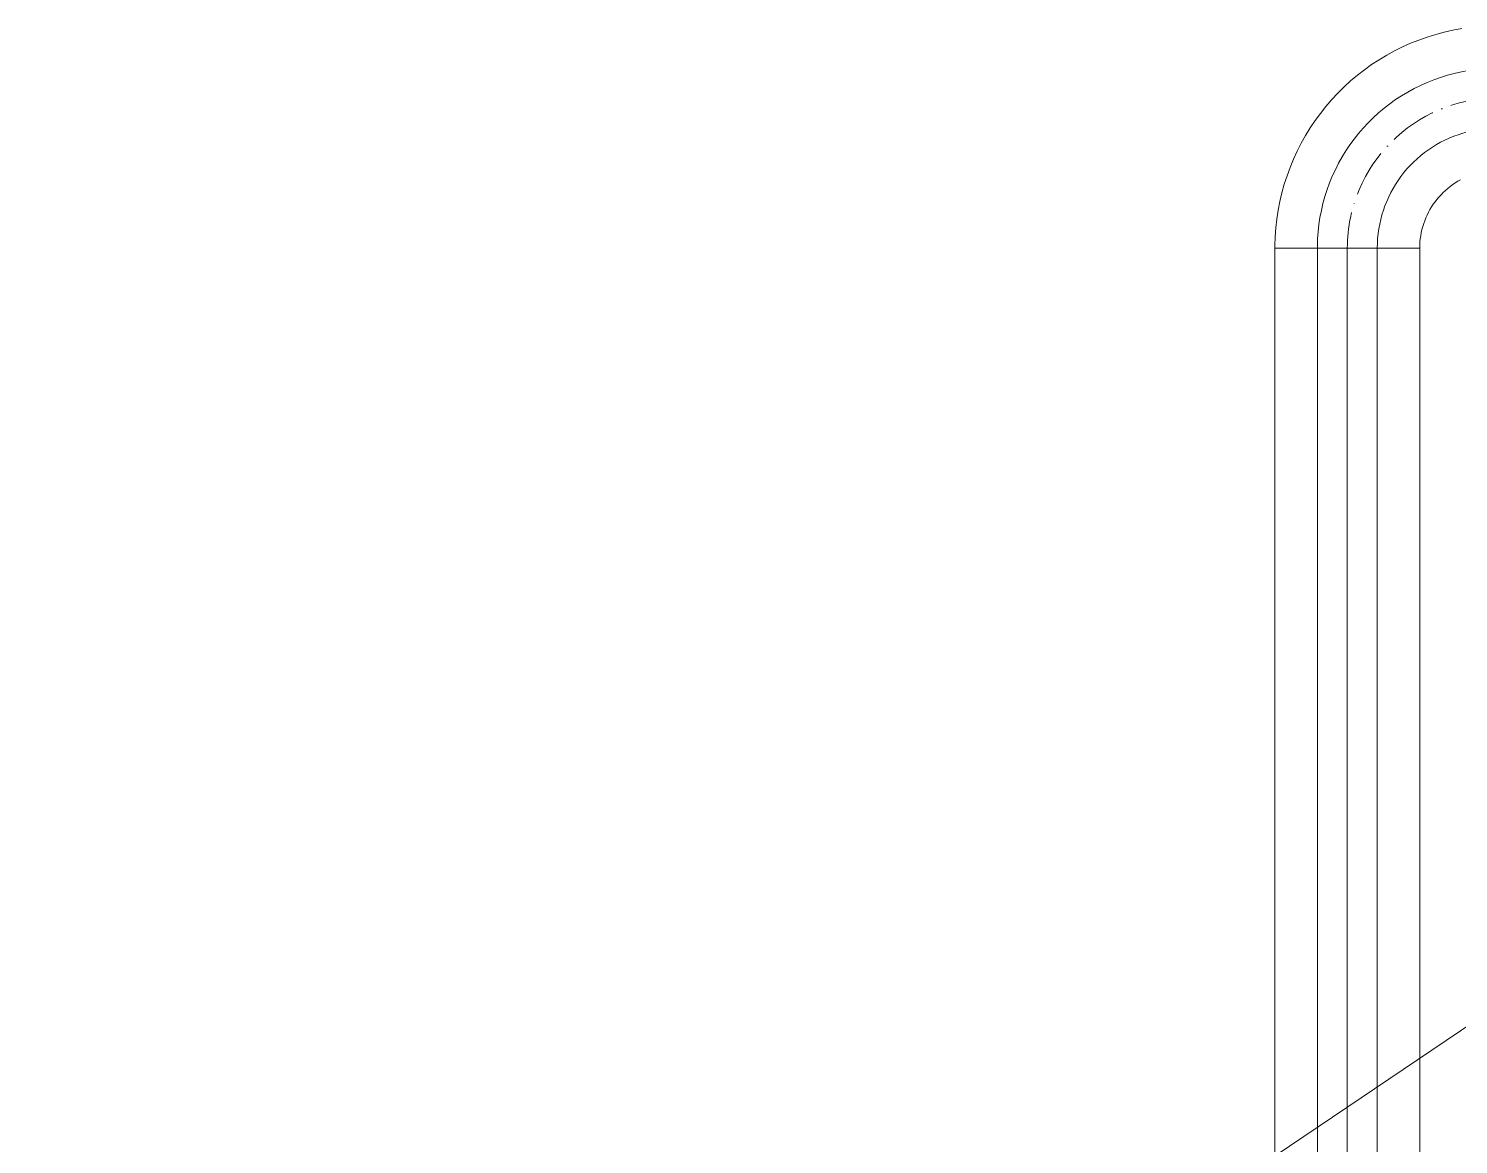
# Model space of a CAD drawing. Header units: millimetres. Extents: x -88595 to 880822, y -1054509 to -148035.
# Drawn here: x 397853.3 to 398156.5, y -270387.7 to -270151.2 of the extents above; entities that cross this region are included whole.
import ezdxf

# ---------------------------------------------------------------- set-up
doc = ezdxf.new("R2010")
doc.units = ezdxf.units.MM
doc.linetypes.add('$8$ADSK_Осевая', pattern=[14, 10, -2, 0, -2])
for name, color, linetype, lineweight in [('Аннотация', 7, 'Continuous', 20), ('Изоляция', 7, 'Continuous', 18), ('Трубопровод', 7, 'Continuous', 18), ('Трубопроводы', 7, 'Continuous', 18)]:
    doc.layers.add(name, color=color, linetype=linetype, lineweight=lineweight)

# ---------------------------------------------------------------- blocks, each defined once
blk = doc.blocks.new('$0$ADSK_МедьПайка_Отвод-гнутая труба - Отвод _гнутая труба_-V41-В_Координация_3 этаж ОВ3')
at = {"layer": 'Трубопроводы', "color": 134, "true_color": 0x00a6a6}
for p, q in [((6.35, 31.75), (-6.35, 31.75)), ((6.35, 31.75), (-6.35, 31.75)), ((-31.75, 6.35), (-31.75, -6.35)), ((-31.75, 6.35), (-31.75, -6.35))]:
    blk.add_line(p, q, dxfattribs=at)
at = {"layer": 'Трубопроводы', "color": 134, "true_color": 0x00a6a6, "flags": 128}
for points in [[(-31.75, -6.35), (-30.23, -6.32), (-28.71, -6.23), (-27.19, -6.08), (-25.68, -5.86), (-24.18, -5.59), (-22.69, -5.26), (-21.22, -4.87), (-19.77, -4.42), (-18.33, -3.91), (-16.91, -3.34), (-15.52, -2.72), (-14.16, -2.04), (-12.82, -1.31), (-11.51, -0.53), (-10.24, 0.3), (-9, 1.19), (-7.79, 2.12), (-6.63, 3.11), (-5.5, 4.13), (-4.42, 5.21), (-3.38, 6.32), (-2.38, 7.47), (-1.44, 8.67), (-0.54, 9.9), (0.31, 11.16), (1.11, 12.46), (1.85, 13.79), (2.54, 15.15), (3.18, 16.54), (3.76, 17.94), (4.28, 19.38), (4.75, 20.83), (5.16, 22.29), (5.51, 23.78), (5.8, 25.27), (6.02, 26.78), (6.19, 28.3), (6.3, 29.82), (6.35, 31.34), (6.35, 31.75)], [(-6.35, 31.75), (-6.37, 30.73), (-6.43, 29.72), (-6.53, 28.71), (-6.67, 27.7), (-6.86, 26.7), (-7.08, 25.71), (-7.34, 24.73), (-7.64, 23.76), (-7.98, 22.8), (-8.36, 21.86), (-8.77, 20.93), (-9.22, 20.02), (-9.71, 19.13), (-10.23, 18.26), (-10.79, 17.41), (-11.38, 16.58), (-12, 15.78), (-12.65, 15), (-13.34, 14.25), (-14.05, 13.53), (-14.8, 12.84), (-15.57, 12.17), (-16.36, 11.54), (-17.18, 10.94), (-18.03, 10.38), (-18.89, 9.84), (-19.78, 9.35), (-20.68, 8.89), (-21.61, 8.46), (-22.55, 8.08), (-23.5, 7.73), (-24.47, 7.42), (-25.45, 7.14), (-26.44, 6.91), (-27.43, 6.72), (-28.44, 6.57), (-29.45, 6.45), (-30.46, 6.38), (-31.48, 6.35), (-31.75, 6.35)]]:
    blk.add_lwpolyline(points, dxfattribs=at)

msp = doc.modelspace()

# ---------------------------------------------------------------- linework, layer by layer
at = {"layer": 'Аннотация'}
msp.add_line((398469.1, -270153.57), (397840.12, -270576.78), dxfattribs=at)
at = {"layer": 'Изоляция', "color": 134, "true_color": 0x00a6a6}
for p, q in [((398117.61, -270197.68), (398117.61, -274742.95)), ((398148.31, -270197.68), (398117.61, -270197.68)), ((398148.31, -274742.95), (398148.31, -270197.68))]:
    msp.add_line(p, q, dxfattribs=at)
at = {"layer": 'Изоляция', "color": 134, "true_color": 0x00a6a6, "flags": 128}
for points in [[(398157.21, -270151.18), (398155.36, -270151.52), (398153.52, -270151.93), (398151.7, -270152.41), (398149.9, -270152.97), (398148.12, -270153.6), (398146.37, -270154.3), (398144.65, -270155.07), (398142.96, -270155.9), (398141.31, -270156.8), (398139.7, -270157.77), (398138.12, -270158.81), (398136.59, -270159.9), (398135.1, -270161.06), (398133.66, -270162.27), (398132.27, -270163.54), (398130.93, -270164.86), (398129.64, -270166.24), (398128.41, -270167.67), (398127.24, -270169.14), (398126.13, -270170.67), (398125.08, -270172.23), (398124.1, -270173.84), (398123.17, -270175.48), (398122.32, -270177.16), (398121.53, -270178.87), (398120.82, -270180.61), (398120.17, -270182.38), (398119.59, -270184.17), (398119.09, -270185.99), (398118.66, -270187.82), (398118.3, -270189.67), (398118.02, -270191.54), (398117.81, -270193.41), (398117.68, -270195.29), (398117.62, -270197.17), (398117.61, -270197.68)], [(398148.31, -270197.68), (398148.33, -270197.02), (398148.37, -270196.37), (398148.43, -270195.72), (398148.52, -270195.07), (398148.64, -270194.42), (398148.78, -270193.78), (398148.95, -270193.15), (398149.15, -270192.52), (398149.37, -270191.9), (398149.61, -270191.29), (398149.88, -270190.69), (398150.17, -270190.11), (398150.48, -270189.53), (398150.82, -270188.97), (398151.18, -270188.42), (398151.56, -270187.88), (398151.96, -270187.37), (398152.38, -270186.87), (398152.83, -270186.38), (398153.29, -270185.91), (398153.77, -270185.47), (398154.27, -270185.04), (398154.78, -270184.63), (398155.31, -270184.24), (398155.85, -270183.88), (398156.41, -270183.54), (398156.98, -270183.21)]]:
    msp.add_lwpolyline(points, dxfattribs=at)
at = {"layer": 'Трубопровод', "color": 134, "linetype": 'Continuous', "true_color": 0x00a6a6}
for p, q in [((398126.61, -270197.68), (398126.61, -274742.95)), ((398139.31, -274742.95), (398139.31, -270197.68))]:
    msp.add_line(p, q, dxfattribs=at)
at = {"layer": 'Трубопровод', "color": 134, "true_color": 0x00a6a6}
msp.add_line((398132.96, -274742.95), (398132.96, -270197.68), dxfattribs=at)
msp.add_line((398132.96, -274742.95), (398132.96, -270197.68), dxfattribs=at)
at = {"layer": 'Трубопроводы', "color": 134, "linetype": '$8$ADSK_Осевая', "true_color": 0x00a6a6}
msp.add_arc((398164.71, -270197.68), 31.75, 90, 180, dxfattribs=at)

# ---------------------------------------------------------------- block references
at = {"layer": 'Трубопроводы', "color": 134, "true_color": 0x00a6a6, "rotation": 180}
msp.add_blockref('$0$ADSK_МедьПайка_Отвод-гнутая труба - Отвод _гнутая труба_-V41-В_Координация_3 этаж ОВ3', (398132.96, -270165.93), dxfattribs=at)

doc.saveas('drawing.dxf')
